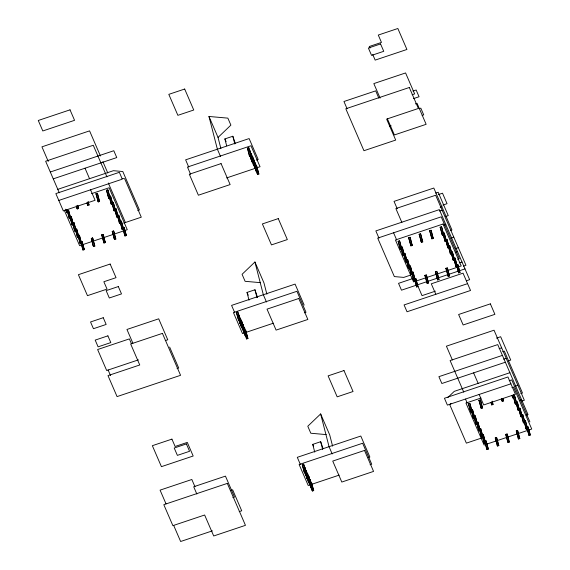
<?xml version="1.0" encoding="UTF-8"?>
<svg xmlns="http://www.w3.org/2000/svg" width="570" height="570" viewBox="0 0 570 570"><rect width="100%" height="100%" fill="white"/><g stroke="black" fill="none" stroke-linecap="round" stroke-linejoin="round"><path stroke-width="0.85" d="M220.911 148.635L218.039 137.434L230.893 125.122L227.865 118.133L208.969 116.465L217.377 149.212L220.512 156.465M266.867 294.17L263.988 282.969L254.925 262.001L242.072 274.312L245.093 281.302L260.554 282.67M332.581 446.111L329.702 434.903L320.639 413.934L307.786 426.246L310.807 433.236L326.268 434.604M447.892 397.468L454.276 391.348L509.894 372.709M451.012 403.439L449.737 404.664L466.374 443.132L481.415 438.088M50.302 172.012L113.808 150.729L116.764 157.569L53.259 178.852M57.798 189.34L113.409 170.694L122.807 171.527L139.436 209.988L137.769 210.551M226.661 145.806L224.886 138.909L232.824 136.251L235.225 143.191M58.803 200.441L122.308 179.158L119.351 172.318L55.846 193.601L63.341 210.929L95.09 200.284L90.559 189.796M91.571 193.65L109.119 187.765L127.26 229.703L79.629 245.67L64.282 210.18M96.002 193.772L97.328 193.33L97.705 194.199L99.572 201.474L98.247 201.915L96.002 193.772L98.247 201.915M106.504 190.252L107.823 189.81L108.2 190.679L110.067 197.954L108.749 198.396L106.504 190.252L108.749 198.396M412.972 91.079L416.15 90.01L419.064 96.75L413.507 98.61M248.719 147.623L247.394 148.065L249.261 155.339L249.639 156.209L250.964 155.767L248.719 147.623L250.964 155.767M412.146 94.755L414.647 93.915L405.584 72.946L373.827 83.59L380.105 98.111M110.537 196.073L109.212 196.515L111.079 203.789L111.456 204.659L112.782 204.217L110.537 196.073L112.782 204.217M66.362 211.605L67.688 211.157L68.065 212.033L66.74 212.475L65.742 209.176M76.864 208.086L78.19 207.637L78.567 208.513L77.242 208.955L76.245 205.656M87.367 204.566L88.692 204.117L89.07 204.993L87.744 205.435L86.954 202.948M97.869 201.046L99.194 200.597L99.572 201.474M108.371 197.526L109.697 197.078L110.067 197.954M249.261 155.339L250.586 154.89M69.918 216.864L71.243 216.422L73.487 224.566L72.162 225.008L70.124 217.669M113.245 202.336L111.927 202.785L113.793 210.052L114.171 210.929L115.489 210.487L113.245 202.336L115.489 210.487M69.077 217.868L70.395 217.427L70.773 218.296L69.455 218.738L67.417 211.406M111.079 203.789L112.404 203.347M251.349 157.213L252.674 156.771L254.918 164.915L253.593 165.357L252.389 161.253M250.579 158.382L251.904 157.94L252.282 158.816L250.957 159.258L249.753 155.154M415.402 103.904L417.069 103.341L426.139 124.31L394.39 134.955L387.408 118.824M251.897 161.431L253.222 160.989L253.6 161.866L252.275 162.308L250.864 157.391M256.529 160.099L258.196 159.536L249.126 138.567L185.62 159.849L188.763 167.11M73.95 222.685L72.625 223.127L74.492 230.401L74.87 231.27L76.195 230.829L73.95 222.685L76.195 230.829M114.634 209.047L115.952 208.606L118.197 216.75L116.879 217.191L114.841 209.853M71.784 224.131L73.11 223.689L73.487 224.566M113.793 210.052L115.112 209.61M419.221 108.685L420.81 108.15L423.717 114.884L422.128 115.418M253.222 164.481L254.541 164.039L254.918 164.915M253.707 164.303L254.541 167.53L255.859 167.088L256.236 167.965L253.992 159.814L255.859 167.088M226.618 177.933L260.041 166.732L250.978 145.763L187.473 167.046L190.608 174.306M75.34 229.389L76.658 228.948L78.902 237.091L77.584 237.54L75.546 230.202M74.492 230.401L75.817 229.959M116.501 216.322L117.826 215.873L118.197 216.75M255.859 170.58L257.177 170.138L257.555 171.007L256.236 171.456L255.232 168.157M389.46 126.369L391.134 125.806M257.177 173.629L258.495 173.187L258.873 174.057L257.555 174.505L256.343 170.394M78.047 235.659L79.373 235.218L81.617 243.362L80.292 243.803L78.254 236.465M121.374 221.139L120.056 221.58L121.923 228.848L122.301 229.724L123.619 229.283L121.374 221.139L123.619 229.283M77.207 236.664L78.525 236.222L78.902 237.091M119.208 222.585L120.534 222.143L120.911 223.013L119.586 223.461L117.762 216.928M123.74 223.07L141.289 217.184L124.652 178.724L122.087 178.496M80.755 241.922L82.08 241.481L84.324 249.624L82.999 250.066L80.969 242.735M92.582 237.961L91.257 238.403L93.124 245.677L93.501 246.546L94.827 246.105L92.582 237.961L94.827 246.105M101.759 234.883L103.085 234.441L103.462 235.31L105.329 242.585L104.004 243.027L101.759 234.883L104.004 243.027M112.261 231.363L113.587 230.921L113.964 231.791L115.831 239.065L114.506 239.507L112.261 231.363L114.506 239.507M124.082 227.402L122.764 227.843L124.63 235.118L125.008 235.987L126.333 235.545L124.082 227.402L126.333 235.545M79.914 242.927L81.239 242.485L81.617 243.362M121.923 228.848L123.241 228.406M92.96 238.83L91.635 239.279L93.501 246.546M82.621 249.197L83.947 248.755L84.324 249.624M93.124 245.677L94.449 245.235M103.626 242.157L104.951 241.716L105.329 242.585M114.128 238.638L115.453 238.196L115.831 239.065M124.63 235.118L125.956 234.676M435.658 193.095L438.166 192.254L448.255 215.588L445.754 216.429M438.33 194.598L442.512 193.194L447.044 203.682L442.869 205.079M440.19 207.209L441.864 206.646M439.627 211.042L442.135 210.202M444.158 225.157L445.833 224.594M398.181 241.267L399.506 240.825L399.884 241.694L401.75 248.969L400.425 249.411L398.181 241.267L400.425 249.411M408.683 237.747L410.008 237.305L410.386 238.174L412.253 245.449L410.927 245.891L408.683 237.747L410.927 245.891M419.185 234.227L420.51 233.786L420.881 234.655L422.755 241.929L421.43 242.371L419.185 234.227L421.43 242.371M429.687 230.708L431.005 230.266L431.383 231.135L433.25 238.41L431.932 238.851L429.687 230.708L431.932 238.851M440.19 227.188L441.508 226.746L441.885 227.615L443.752 234.89L442.434 235.332L440.19 227.188L442.434 235.332M249.019 300.19L247.031 292.431L254.968 289.774L257.583 297.576M450.286 230.537L451.953 229.981L433.813 188.043L394.027 201.374L397.205 208.727M402.213 247.088L400.895 247.53L402.762 254.804L403.14 255.673L404.458 255.232L402.213 247.088L404.458 255.232M442.897 233.451L444.222 233.009L446.467 241.153L445.142 241.594L443.104 234.263M400.047 248.541L401.373 248.093L401.75 248.969M410.55 245.022L411.875 244.573L412.253 245.449M421.052 241.502L422.377 241.053L422.755 241.929M431.554 237.982L432.872 237.533L433.25 238.41M442.056 234.462L443.375 234.013L443.752 234.89M403.603 253.8L404.921 253.358L407.165 261.502L405.847 261.943L403.809 254.605M445.612 239.721L446.93 239.272L449.174 247.423L447.856 247.864L445.818 240.526M451.298 238.018L453.798 237.177M402.762 254.804L404.08 254.363M444.764 240.725L446.089 240.284L446.467 241.153M236.465 312.531L237.783 312.089L238.16 312.959L240.027 320.233L238.709 320.675L236.465 312.531L238.709 320.675M237.783 315.581L239.101 315.139L241.345 323.283L240.027 323.724L239.03 320.426M165.257 340.632L167.765 339.791L158.695 318.822L126.946 329.467L132.874 343.176M406.31 260.062L407.636 259.621L409.88 267.765L408.555 268.206L406.731 261.68M449.637 245.542L448.319 245.984L450.186 253.258L450.564 254.127L451.882 253.686L449.637 245.542L451.882 253.686M405.47 261.067L406.788 260.625L407.165 261.502M447.478 246.988L448.797 246.546L449.174 247.423M238.331 319.806L239.649 319.357L240.027 320.233M455.829 248.499L458.337 247.658M239.649 322.855L240.968 322.406L241.345 323.283M409.025 266.325L410.343 265.884L412.587 274.028L411.269 274.476L409.438 267.943M451.027 252.246L452.352 251.805L454.596 259.948L453.271 260.397L451.233 253.059M408.177 267.337L409.502 266.895L409.88 267.765M450.186 253.258L451.504 252.816M455.815 252.132L457.496 251.57M138.432 359.862L106.683 370.507L97.612 349.538L129.362 338.894L131.456 343.731M240.968 325.905L242.293 325.456L242.663 326.332L241.345 326.774L240.141 322.67M242.286 328.947L243.611 328.505L243.989 329.382L242.663 329.823L241.253 324.907M413.051 272.154L411.732 272.595L413.599 279.863L413.977 280.739L415.295 280.298L413.051 272.154L415.295 280.298M453.741 258.516L455.059 258.075L457.304 266.219L455.986 266.66L453.948 259.322M410.892 273.6L412.21 273.158L412.587 274.028M452.894 259.521L454.219 259.079L454.596 259.948M410.471 275.146L403.731 277.405L394.34 276.578L377.703 238.11L441.209 216.828L459.349 258.766L457.66 259.329M243.604 331.996L244.929 331.555L245.307 332.431L243.981 332.873L242.984 329.574M273.415 323.19L242.492 333.557L233.422 312.588L296.927 291.298L305.997 312.267L304.33 312.83M412.73 278.58L398.53 283.34L401.487 290.18L447.443 274.776M459.527 262.891L462.035 262.05M244.922 335.046L246.247 334.604L246.625 335.481L245.299 335.922L244.095 331.818M414.44 278.858L415.765 278.416L418.01 286.56L416.684 287.002L414.647 279.671M424.942 275.339L426.267 274.897L426.645 275.766L428.512 283.041L427.186 283.482L424.942 275.339L427.186 283.482M435.444 271.819L436.77 271.377L437.147 272.246L439.014 279.521L437.689 279.963L435.444 271.819L437.689 279.963M445.947 268.299L447.265 267.857L447.642 268.727L449.509 276.001L448.191 276.443L445.947 268.299L448.191 276.443M456.449 264.779L457.767 264.338L460.011 272.481L458.693 272.923L456.655 265.591M413.599 279.863L414.917 279.421M455.608 265.784L456.926 265.342L457.304 266.219M246.24 338.096L247.565 337.654L247.943 338.53L246.618 338.972L245.207 334.056M463.453 266.119L465.961 265.285L435.665 195.239L395.872 208.57L401.878 222.464M449.117 274.213L464.992 268.89M416.307 286.133L417.632 285.691L415.765 278.416M426.809 282.613L428.134 282.171L428.512 283.041M437.311 279.093L438.636 278.652L439.014 279.521M447.813 275.574L449.132 275.132L449.509 276.001M458.316 272.054L459.634 271.612L460.011 272.481M177.035 368.598L178.702 368.035L169.632 347.066M435.395 291.156L422.028 295.638L417.119 284.302M466.31 280.796L469.651 279.678L439.356 209.632L375.851 230.914L378.972 238.125M467.578 283.646L404.073 304.929L407.03 311.769L470.535 290.479L463.04 273.158L431.291 283.803L435.822 294.284M496.477 338.131L500.652 336.728L510.741 360.055L508.241 360.895M499.156 348.669L501.664 347.835M502.676 351.683L504.35 351.12L522.49 393.058L520.83 393.614M502.398 355.388L438.893 376.67L441.85 383.51L505.355 362.228M503.688 359.157L506.196 358.316M314.733 452.124L312.745 444.372L320.682 441.707L323.076 448.647M509.209 380.753L511.739 379.905L529.879 421.843M510.898 383.817L447.393 405.099L444.436 398.259L507.941 376.977L515.437 394.298L483.681 404.942L479.149 394.454M515.358 386.132L517.866 385.291M481.002 398.024L465.961 403.068L484.101 445.006L531.725 429.039L513.584 387.101L511.917 387.664M468.49 403.824L469.815 403.382L470.193 404.258L472.06 411.526L470.734 411.975L468.49 403.824L470.734 411.975M478.992 400.304L480.318 399.862L480.688 400.739L482.562 408.006L481.237 408.455L478.992 400.304L481.237 408.455M302.228 464.586L303.554 464.144L303.931 465.02L305.798 472.288L304.473 472.73L302.228 464.586L304.473 472.73M302.606 465.462L303.931 465.02M230.985 490.378L232.653 489.822L241.723 510.791L239.215 511.632M471.205 410.094L472.523 409.652L474.767 417.796L473.449 418.238L471.411 410.899M514.532 395.573L513.207 396.015L515.073 403.282L515.451 404.159L516.776 403.717L514.532 395.573L516.776 403.717M470.357 411.098L471.682 410.657L472.06 411.526M480.859 407.578L482.184 407.137L482.562 408.006M491.361 404.059L492.68 403.617L493.057 404.486L491.739 404.935L490.948 402.441M501.864 400.539L503.182 400.097L503.559 400.966L502.241 401.408L501.45 398.922M512.366 397.019L513.684 396.578L514.062 397.447L512.744 397.889L511.953 395.402M304.095 471.86L305.42 471.418L305.798 472.288M519.89 400.247L521.557 399.684M475.23 415.915L473.912 416.357L475.779 423.631L476.157 424.5L477.475 424.059L475.23 415.915L477.475 424.059M515.914 402.278L517.239 401.836L519.484 409.98L518.159 410.421L516.128 403.09M232.852 497.653L234.519 497.09L225.449 476.121L193.7 486.766L196.835 494.026M473.072 417.361L474.39 416.919L474.767 417.796M515.073 403.282L516.399 402.84M521.849 401.088L524.336 400.254L494.04 330.208L446.41 346.175L452.366 359.948M305.413 474.91L306.738 474.468L307.116 475.337L305.791 475.779L304.793 472.487M306.731 477.959L308.057 477.518L308.434 478.387L307.109 478.828L305.698 473.919M307.878 477.66L309.204 477.211L311.07 484.486L308.826 476.342L309.204 477.211M368.192 457.568L369.866 457.012L360.796 436.043L297.291 457.325L300.433 464.586M476.62 422.626L477.945 422.178L480.189 430.322L478.864 430.77L476.826 423.432M475.779 423.631L477.097 423.189M517.788 409.552L519.106 409.11L519.484 409.98M308.049 481.009L309.375 480.567L309.752 481.436L308.427 481.878L306.81 476.157M308.541 480.824L309.375 484.058L310.693 483.617M339.129 475.131L308.206 485.49L299.136 464.522L362.641 443.239L371.711 464.208L370.044 464.764M479.334 428.889L480.653 428.448L482.897 436.591L481.579 437.033L479.541 429.695M522.661 414.369L521.336 414.81L523.203 422.085L523.581 422.954L524.906 422.512L522.661 414.369L524.906 422.512M478.486 429.894L479.812 429.452L480.189 430.322M520.495 415.815L521.814 415.373L522.191 416.243L520.873 416.691L519.042 410.158M310.693 487.108L312.011 486.659L312.389 487.535L311.07 487.977L309.653 483.068M526.359 415.209L528.034 414.647L497.738 344.601L450.108 360.568L463.773 392.16M312.011 490.157L313.329 489.708L313.707 490.585L312.389 491.026L311.384 487.728M482.042 435.152L483.36 434.711L485.604 442.854L484.286 443.296L482.249 435.964M525.369 420.632L524.044 421.073L525.918 428.348L526.288 429.217L527.613 428.775L525.369 420.632L527.613 428.775M481.201 436.164L482.519 435.715L482.897 436.591M523.203 422.085L524.528 421.636M212.389 530.855L180.64 541.5L173.665 525.369M486.075 440.981L484.749 441.422L486.616 448.69L486.994 449.566L488.319 449.124L486.075 440.981L488.319 449.124M495.252 437.903L496.577 437.454L498.821 445.605L497.496 446.046L495.252 437.903L495.629 438.772M505.754 434.383L507.072 433.934L507.45 434.81L509.316 442.085L507.998 442.527L505.754 434.383L507.998 442.527M516.256 430.863L517.574 430.414L519.819 438.565L518.5 439.007L516.256 430.863L516.634 431.732M526.758 427.343L528.077 426.894L530.321 435.045L529.003 435.487L526.965 428.148M483.909 442.427L485.227 441.985L485.604 442.854M525.918 428.348L527.236 427.906M486.616 448.69L487.941 448.248M497.118 445.17L498.444 444.728L498.821 445.605M507.621 441.65L508.946 441.209L509.316 442.085M518.123 438.13L519.441 437.689L519.819 438.565M528.625 434.611L529.943 434.169L530.321 435.045M369.973 48.101L369.282 46.498L381.465 42.415L378.28 35.062L397.853 28.5L406.923 49.469L375.167 60.114L372.744 54.506M378.836 98.118L375.694 90.865L343.945 101.503L347.08 108.763M473.606 372.866L478.137 383.353M393.578 232.788L396.72 240.048M465.505 399.1L467.25 403.125M254.541 167.53L254.918 168.407L254.085 165.172M304.152 305.071L295.082 284.102L231.577 305.392L234.719 312.645M224.886 138.909L226.098 141.709M208.969 116.465L218.039 137.434M266.468 302.007L263.333 294.747L254.925 262.001M332.182 453.941L329.047 446.68L320.639 413.934M247.031 292.431L248.235 295.232M312.745 444.372L313.65 446.467M309.375 484.058L309.752 484.928L308.919 481.7M100.434 155.981L89.576 130.872L41.945 146.839L48.251 161.417M102.885 161.652L107.787 172.995M106.932 176.857L93.266 145.264L45.643 161.232L59.301 192.824M108.321 182.991L125.414 222.507M85.016 168.207L89.547 178.695M194.969 486.751L191.834 479.491L160.077 490.136L166.013 503.844M108.1 369.951L110.537 375.594M528.077 426.894L529.943 434.169M527.343 429.025L529.003 435.487M524.842 423.567L526.288 429.217M522.191 416.243L519.947 408.099L521.814 415.373M521.92 416.492L523.581 422.954M517.239 401.836L519.106 409.11M519.213 410.222L520.873 416.691M516.505 403.959L518.159 410.421M513.442 395.024L514.062 397.447M513.271 394.96L513.684 396.578M513.997 398.501L515.451 404.159M512.116 395.466L512.744 397.889M517.574 430.414L519.441 437.689M516.84 432.545L518.5 439.007M502.94 398.544L503.559 400.966M502.769 398.48L503.182 400.097M501.621 398.986L502.241 401.408M507.072 433.934L508.946 441.209M457.767 264.338L459.634 271.612M492.231 401.259L493.057 404.486M492.06 401.195L492.68 403.617M455.059 258.075L456.926 265.342M456.827 265.656L458.693 272.923M491.119 402.505L491.739 404.935M452.352 251.805L454.219 259.079M454.119 259.386L455.986 266.66M451.404 253.123L453.271 260.397M446.93 239.272L448.797 246.546M448.904 247.665L450.564 254.127M444.222 233.009L446.089 240.284M445.989 240.59L447.856 247.864M496.577 437.454L498.444 444.728M441.508 226.746L443.375 234.013M443.275 234.327L445.142 241.594M495.836 439.584L497.496 446.046M447.265 267.857L449.132 275.132M480.318 399.862L482.184 407.137M431.005 230.266L432.872 237.533M483.36 434.711L485.227 441.985M485.127 442.291L486.994 449.566M480.653 428.448L482.519 435.715M482.626 436.834L484.286 443.296M477.945 422.178L479.812 429.452M479.705 429.759L481.579 437.033M476.997 423.496L478.864 430.77M472.523 409.652L474.39 416.919M474.29 417.233L476.157 424.5M436.77 271.377L438.636 278.652M469.815 403.382L471.682 410.657M471.789 411.775L473.449 418.238M420.51 233.786L422.377 241.053M426.267 274.897L428.134 282.171M410.008 237.305L411.875 244.573M415.024 280.54L416.684 287.002M410.343 265.884L412.21 273.158M412.523 275.082L413.977 280.739M407.636 259.621L409.502 266.895M409.609 268.007L411.269 274.476M404.921 253.358L406.788 260.625M406.895 261.744L408.555 268.206M404.187 255.481L405.847 261.943M399.506 240.825L401.373 248.093M401.273 248.406L403.14 255.673M258.873 174.057L256.628 165.913L258.495 173.187M257.555 171.007L255.31 162.863L257.177 170.138M256.928 172.076L257.555 174.505M252.674 156.771L254.541 164.039M255.403 168.221L256.236 171.456M253.6 161.866L251.356 153.722L253.222 160.989M252.282 158.816L250.038 150.672L251.904 157.94M252.973 162.935L253.593 165.357M251.448 159.073L252.275 162.308M250.13 156.023L250.957 159.258M247.772 148.934L249.639 156.209M320.682 441.707L322.67 449.466M232.824 136.251L234.819 144.011M313.707 490.585L311.462 482.441L313.329 489.708M312.389 487.535L310.144 479.391L312.011 486.659M311.555 487.792L312.389 491.026M309.752 481.436L307.508 473.292L309.375 480.567M310.237 484.742L311.07 487.977M308.434 478.387L306.19 470.243L308.057 477.518M307.116 475.337L304.872 467.193L306.738 474.468M307.394 477.838L308.427 481.878M303.554 464.144L305.42 471.418M306.489 476.406L307.109 478.828M304.964 472.551L305.791 475.779M254.968 289.774L256.956 297.526M247.943 338.53L245.698 330.379L247.565 337.654M246.625 335.481L244.38 327.337L246.247 334.604M245.307 332.431L243.062 324.287L244.929 331.555M245.791 335.737L246.618 338.972M243.989 329.382L241.744 321.238L243.611 328.505M244.473 332.688L245.299 335.922M242.663 326.332L240.419 318.188L242.293 325.456M242.948 328.833L243.981 332.873M239.101 315.139L240.968 322.406M241.837 326.589L242.663 329.823M237.783 312.089L239.649 319.357M240.519 323.539L241.345 326.774M238.987 319.685L240.027 323.724M123.555 230.33L125.008 235.987M120.911 223.013L118.667 214.869L120.534 222.143M120.641 223.262L122.301 229.724M115.952 208.606L117.826 215.873M117.926 216.992L119.586 223.461M115.218 210.729L116.879 217.191M112.718 205.271L114.171 210.929M107.823 189.81L109.697 197.078M109.796 198.196L111.456 204.659M113.587 230.921L115.453 238.196M97.328 193.33L99.194 200.597M103.085 234.441L104.951 241.716M88.236 201.759L89.07 204.993M88.065 201.695L88.692 204.117M87.124 203.013L87.744 205.435M77.734 205.278L78.567 208.513M77.776 206.027L78.19 207.637M76.829 207.338L77.242 208.955M82.08 241.481L83.947 248.755M79.373 235.218L81.239 242.485M81.346 243.604L82.999 250.066M76.658 228.948L78.525 236.222M78.425 236.529L80.292 243.803M75.717 230.266L77.584 237.54M71.243 216.422L73.11 223.689M73.003 224.003L74.87 231.27M70.773 218.296L68.528 210.152L70.395 217.427M70.502 218.545L72.162 225.008M67.445 209.61L68.065 212.033M67.274 209.546L67.688 211.157M67.588 211.47L69.455 218.738M66.12 210.052L66.74 212.475M70.025 109.839L38.276 120.477L42.807 130.965L74.563 120.32L70.025 109.839M184.68 89.034L168.805 94.356L177.876 115.325L193.75 110.01L184.68 89.034M380.56 43.954L368.384 48.037L371.569 55.39L383.745 51.307L380.56 43.954M409.317 87.495L345.812 108.777L363.945 150.715L395.701 140.07L386.631 119.102L418.387 108.464L409.317 87.495M221.067 163.604L189.318 174.242L198.388 195.211L230.138 184.573L221.067 163.604M110.145 264.053L78.396 274.69L87.467 295.659L107.039 289.104L103.854 281.744L116.038 277.661L110.145 264.053M278.267 218.609L262.392 223.932L271.463 244.901L287.337 239.578L278.267 218.609M118.318 286.553L106.141 290.636L109.319 297.989L121.503 293.913L118.318 286.553M103.241 317.711L90.537 321.972L93.444 328.705L106.155 324.444L103.241 317.711M107.894 335.851L95.19 340.112L98.104 346.845L110.808 342.584L107.894 335.851M443.054 224.024L395.423 239.984L413.564 281.922L461.194 265.962L443.054 224.024M162.429 333.372L130.68 344.009L139.75 364.978L107.994 375.623L117.064 396.592L180.569 375.309L162.429 333.372M298.78 298.495L267.024 309.139L276.094 330.108L307.85 319.464L298.78 298.495M490.371 303.853L458.615 314.498L463.154 324.978L494.903 314.341L490.371 303.853M343.981 370.55L328.106 375.872L337.176 396.841L353.051 391.519L343.981 370.55M171.926 439.128L152.354 445.69L161.424 466.659L193.173 456.014L187.288 442.405L175.111 446.481L171.926 439.128M186.39 443.937L174.206 448.02L177.391 455.373L189.568 451.29L186.39 443.937M227.316 483.396L163.811 504.678L172.881 525.647L204.637 515.009L213.707 535.978L245.456 525.333L227.316 483.396M364.494 450.435L332.738 461.08L341.808 482.049L373.564 471.404L364.494 450.435"/></g></svg>
